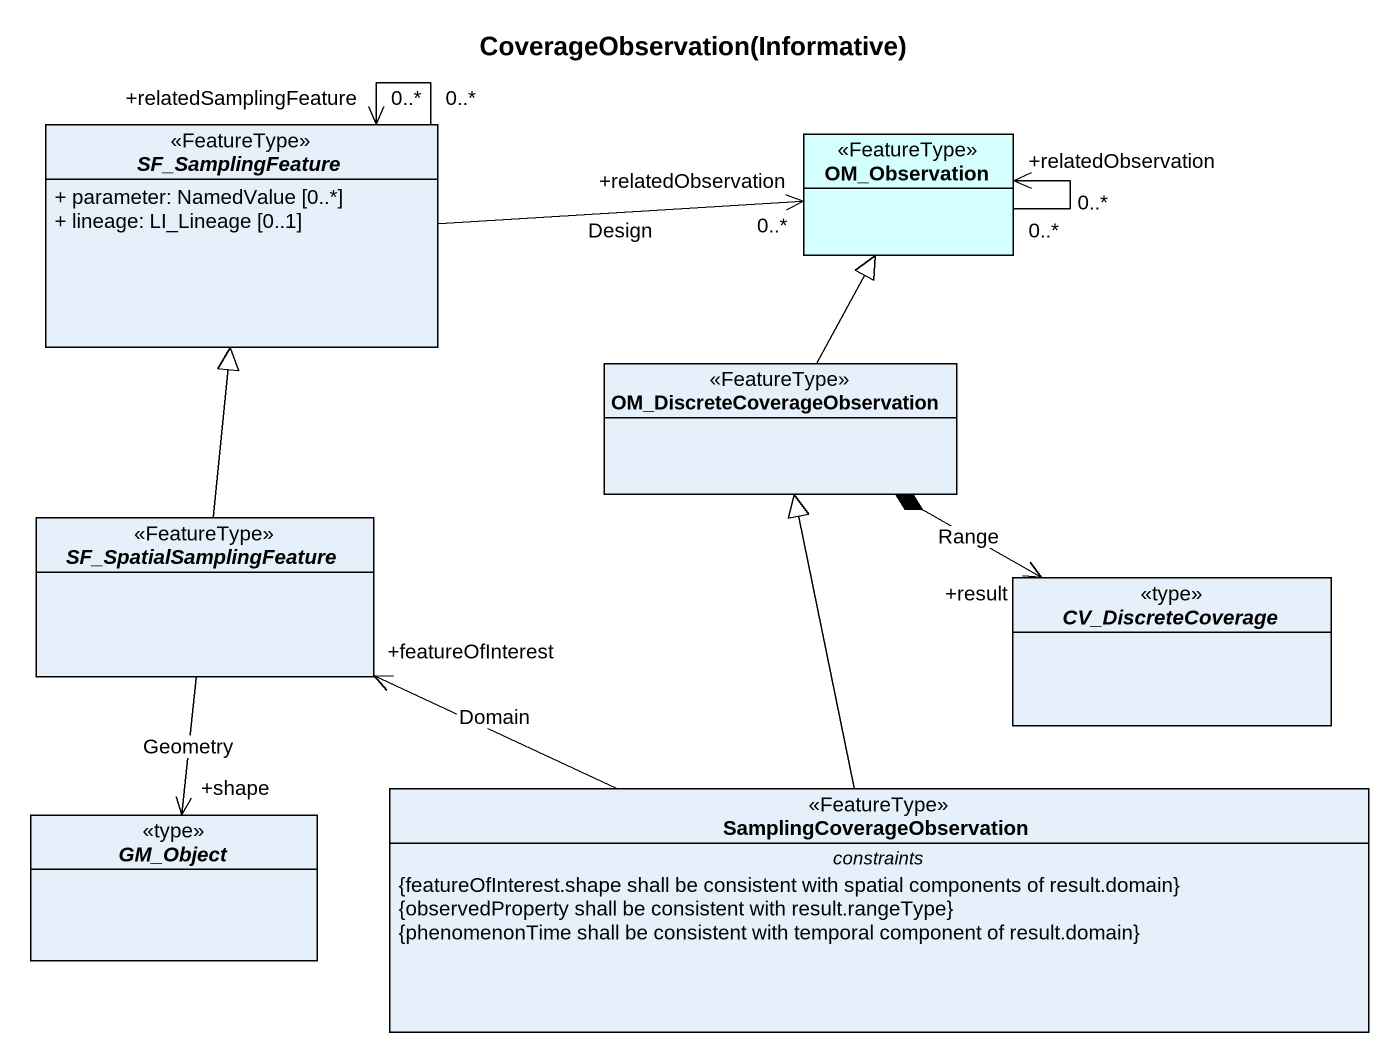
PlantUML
@startuml
title CoverageObservation(Informative)
hide circle
hide empty members
skinparam classAttributeIconSize 0
abstract class SF_SamplingFeature <<FeatureType>> {
  + parameter: NamedValue [0..*]
  + lineage: LI_Lineage [0..1]
}
class OM_Observation <<FeatureType>> #D5FFFF
class "OM_DiscreteCoverageObservation" as OM_DiscreteCoverageObservati <<FeatureType>>
abstract class SF_SpatialSamplingFeature <<FeatureType>>
abstract class CV_DiscreteCoverage <<type>>
abstract class GM_Object <<type>>
class SamplingCoverageObservation <<FeatureType>> {
  -- constraints --
  {featureOfInterest.shape shall be consistent with spatial components of result.domain}
  {observedProperty shall be consistent with result.rangeType}
  {phenomenonTime shall be consistent with temporal component of result.domain}
}
SF_SamplingFeature "0..*" --> "+relatedSamplingFeature\n0..*" SF_SamplingFeature
SF_SamplingFeature -right-> "+relatedObservation\n0..*" OM_Observation : Design
OM_Observation "0..*" --> "+relatedObservation\n0..*" OM_Observation
OM_DiscreteCoverageObservati -up-|> OM_Observation
SF_SpatialSamplingFeature -up-|> SF_SamplingFeature
SF_SpatialSamplingFeature --> "+shape" GM_Object : Geometry
CV_DiscreteCoverage "+result" <-left-* OM_DiscreteCoverageObservati : Range
SamplingCoverageObservation -up-|> OM_DiscreteCoverageObservati
SamplingCoverageObservation -left-> "+featureOfInterest" SF_SpatialSamplingFeature : Domain
@enduml
